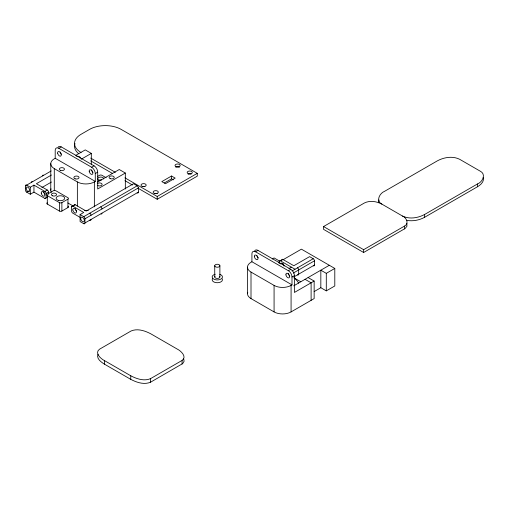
<?xml version="1.0" encoding="UTF-8"?>
<svg xmlns="http://www.w3.org/2000/svg" width="509" height="509" viewBox="0 0 509 509"><rect width="100%" height="100%" fill="white"/><g stroke="black" fill="none" stroke-linecap="round" stroke-linejoin="round"><path stroke-width="0.76" d="M378.906 199.916L378.562 202.684M97.983 354.219C96.137 358.648 101.234 362.185 104.491 364.183L130.762 379.351C136.647 382.456 144.092 384.982 150.543 382.208L182.693 363.591L184.099 361.244L183.698 358.89M182.076 360.436C187.293 356.847 180.886 350.784 177.126 349.015L150.855 333.847C144.976 330.748 137.525 328.216 131.074 330.99L99.548 349.193C94.33 352.788 100.731 358.845 104.491 360.614L130.762 375.782C136.647 378.887 144.092 381.413 150.543 378.639L182.076 360.436L182.076 364.005M323.565 226.55L363.636 249.69L404.432 226.13C409.331 223.82 406.538 217.547 402.492 216.039L381.852 204.115C376.609 201.303 369.839 200.266 364.361 202.996L323.565 226.55L323.565 229.355L363.636 252.489L405.094 228.509L406.92 226.251L406.876 223.381M402.492 216.039C409.452 219.474 418.01 218.024 424.64 214.467L477.487 183.953C482.532 182.057 486.419 174.18 480.21 171.164L459.563 159.247C452.603 155.811 444.045 157.262 437.416 160.819L384.569 191.327C379.529 193.229 375.642 201.106 381.852 204.115M406.939 220.403C412.958 221.415 419.314 220.225 424.64 217.267L477.487 186.758C480.712 184.913 484.511 181.471 483.283 177.348M58.84 148.316L91.633 167.245A5.154 2.971 60 0 1 95.272 173.55L95.272 181.401L55.201 158.267L55.201 150.416A5.154 2.971 60 0 1 58.84 148.316L61.271 146.91L94.057 165.839A5.154 2.971 60 0 1 97.703 172.15L97.703 188.979L125.329 173.028L125.329 189.03M55.201 158.267L54.291 158.789A12.019 6.941 0 0 0 54.291 168.606L54.291 190.436M75.822 155.34L85.257 149.894L91.327 153.4L91.327 164.827M47.305 197.04L44.881 198.44L33.95 192.135L30.305 194.234L26.665 192.135A1.718 0.993 60 0 1 25.45 190.029L25.45 185.823L51.224 170.941M25.45 185.823A1.718 0.993 60 0 1 26.665 185.123L30.305 187.223L33.95 185.123L44.881 191.429A1.718 0.993 60 0 1 46.096 193.535L46.096 197.74A1.718 0.993 60 0 1 44.881 198.44M51.479 175.001L36.381 183.717L47.305 190.029A1.718 0.993 60 0 1 48.52 192.135L48.52 194.234M81.217 159.234L91.327 153.4M26.665 192.135L28.689 190.964M41.872 187.56L51.479 182.012M44.881 191.429L47.305 190.029M46.096 193.535L48.52 192.135M91.633 167.245L94.057 165.839M95.272 173.55L97.703 172.15M97.461 176.496L99.522 175.306A1.718 0.993 0 0 1 101.953 175.306L106.203 177.762M54.291 168.606L77.362 181.923A12.019 6.941 0 0 0 94.362 181.923L95.272 181.401M47.305 195.634L59.451 202.646A1.718 0.993 0 0 0 61.882 202.646L67.951 199.14A1.718 0.993 0 0 0 67.951 197.74L55.805 190.729A1.718 0.993 0 0 0 53.381 190.729L47.305 194.234A1.718 0.993 0 0 0 47.305 195.634L47.305 204.052L59.451 211.063A1.718 0.993 0 0 0 61.882 211.063L67.951 207.557L67.951 199.14M97.696 181.968L119.252 169.522L125.329 173.028M80.32 217.502L72.806 213.163A1.718 0.993 60 0 1 71.591 211.063L71.591 206.851L75.237 204.752L86.167 211.063L133.523 183.717L137.169 185.823A1.718 0.993 60 0 1 138.378 187.923L138.378 192.135A1.718 0.993 60 0 1 137.169 192.835M138.378 192.135L83.737 223.68L80.091 221.574L80.091 214.569L83.737 212.463L72.806 206.151A1.718 0.993 60 0 0 71.591 206.851M80.091 214.569L83.737 216.669L137.169 185.823M83.737 223.68A1.718 0.993 60 0 0 84.952 222.98L84.952 218.775L138.378 187.923M171.533 176.006L161.817 181.618L165.457 183.717L175.172 178.112L171.533 176.006L171.533 178.812L164.407 182.922M124.966 177.864L157.205 196.48L197.276 173.34L197.276 176.146L157.205 199.28L137.996 188.196M255.563 251.79L288.349 270.718A5.154 2.971 60 0 1 291.988 277.03L291.988 284.875L251.917 261.741L251.917 253.896A5.154 2.971 60 0 1 255.563 251.79L257.987 250.39L290.779 269.318A5.154 2.971 60 0 1 294.418 275.63L294.418 292.452L314.148 281.057L314.148 298.586L291.078 311.909A12.019 6.941 0 0 1 274.077 311.909L251.007 298.586A12.019 6.941 0 0 1 247.743 292.255M251.917 261.741L251.007 262.269A12.019 6.941 0 0 0 251.007 272.08L251.007 298.586M272.258 258.979L274.077 257.923L279.479 261.041M279.237 263.643L279.237 261.537A1.718 0.993 60 0 1 280.453 260.837L282.883 259.437L293.814 265.743L309.599 256.631L313.239 258.731A1.718 0.993 60 0 1 314.454 260.837L314.454 265.043A1.718 0.993 60 0 1 313.347 265.8M278.328 262.485L279.543 261.779M282.896 259.844L301.404 249.162L334.795 268.44L334.795 285.969L326.294 290.874L320.829 287.719L314.117 291.593M288.953 268.548L291.383 267.149M288.349 270.718L290.779 269.318M291.988 271.004L313.239 258.731M293.203 273.104L314.454 260.837M291.988 277.03L294.418 275.63M293.814 276.96L314.454 265.043M251.007 272.08L274.077 285.403A12.019 6.941 0 0 0 291.078 285.403L291.988 284.875M293.693 285.861L329.329 265.284M320.829 287.719L320.829 270.196L326.294 273.346L334.795 268.44M197.276 173.34L121.136 129.388A22.326 12.89 0 0 0 89.565 129.388L81.065 134.293A22.326 12.89 0 0 0 81.065 152.522M171.533 178.812L173.353 179.862M280.453 260.837L295.029 269.248M308.079 277.558L314.148 281.057M305.044 279.307L311.114 282.813L311.114 300.342M90.666 158.064L115.358 172.322M294.062 277.876L300.794 281.763M90.666 160.869L112.616 173.544M124.966 180.67L132.512 185.028M67.862 202.945L73.29 206.081M477.487 183.953L477.487 186.758M424.64 214.467L424.64 217.267M404.432 226.13L404.432 228.935M363.636 249.69L363.636 252.489M326.294 273.346L326.294 290.874M291.078 285.403L291.078 311.909M274.077 285.403L274.077 311.909M247.489 267.174L247.489 293.68M219.888 265.743A2.577 1.489 0 0 1 216.02 267.034A2.577 1.489 0 0 1 216.02 264.457A2.577 1.489 0 0 1 219.888 265.743L219.888 276.96M214.734 265.743L214.734 276.96M157.205 196.48L157.205 199.28M150.543 378.639L150.543 382.208M130.762 375.782L130.762 379.351M104.491 360.614L104.491 364.183M94.362 181.923L94.362 206.87M77.362 181.923L77.362 206.094M61.882 202.646L61.882 211.063M59.451 202.646L59.451 211.063M50.766 163.701L50.766 190.207M33.95 185.123L33.95 192.135M30.305 187.223L30.305 194.234M67.951 206.151A1.718 0.993 0 0 1 67.951 207.557M47.305 204.052A1.718 0.993 0 0 1 47.108 202.786M175.783 167.245A2.577 1.489 0 0 1 179.422 167.245M142.577 186.561A2.577 1.489 0 0 1 144.855 186.625M188.095 174.167A2.577 1.489 0 0 1 191.206 174.078M154.284 193.713A2.577 1.489 0 0 1 157.205 193.713M78.456 153.514A22.326 12.89 0 0 1 75.001 143.57M98.612 180.39A3.003 1.737 0 0 1 101.647 179.963M100.426 180.536A3.003 1.737 0 0 1 97.747 178.634A3.003 1.737 0 0 1 101.049 177.087A3.003 1.737 0 0 1 103.728 178.99M42.457 175.885A1.718 0.993 60 0 1 43.666 175.306M44.983 194.215A2.577 1.489 60 0 1 43.672 191.626M31.526 182.197A1.718 0.993 60 0 1 32.735 181.618M100.737 206.851A1.718 0.993 60 0 1 101.953 208.957M101.953 213.163A1.718 0.993 60 0 1 101.068 214.003M83.737 216.669A1.718 0.993 60 0 1 84.952 218.775M74.028 205.331A1.718 0.993 60 0 1 75.237 204.752M76.56 211.038A2.577 1.489 60 0 1 75.243 208.448M89.807 213.163A1.718 0.993 60 0 1 91.022 215.269M91.022 219.474A1.718 0.993 60 0 1 89.807 220.174M219.812 274.364A5.154 2.971 0 0 1 221.167 278.932A5.154 2.971 0 0 1 213.137 278.709A5.154 2.971 0 0 1 215.262 274.23M222.217 278.862A5.154 2.971 0 0 1 217.05 282.737A5.154 2.971 0 0 1 212.584 278.582M219.672 276.374A2.577 1.489 0 0 1 217.184 278.448A2.577 1.489 0 0 1 215.059 276.241M76.643 156.416A2.577 1.489 0 0 1 79.296 156.626A2.577 1.489 0 0 1 80.187 158.083M61.379 154.189A2.577 1.489 60 0 1 60.126 152.019M92.95 172.411A2.577 1.489 60 0 1 91.639 169.821M58.039 147.317A5.154 2.971 60 0 1 61.271 146.91M51.333 192.307A12.019 6.941 0 0 1 51.021 188.782M88.324 210.319A12.019 6.941 0 0 1 84.621 210.427M97.543 183.469A2.577 1.489 0 0 1 101.291 183.335A2.577 1.489 0 0 1 101.291 185.505A2.577 1.489 0 0 1 97.543 185.371M294.056 277.927A10.734 6.197 60 0 1 298.624 283.138M258.267 257.808A2.577 1.489 60 0 1 256.803 255.276M289.837 276.031A2.577 1.489 60 0 1 288.38 273.505M254.602 251.09A5.154 2.971 60 0 1 257.987 250.39M297.453 267.849A1.718 0.993 60 0 1 298.668 269.948L298.668 274.16A1.718 0.993 60 0 1 297.561 274.917M281.668 260.137A1.718 0.993 60 0 1 282.883 259.437M280.484 263.974A2.577 1.489 60 0 1 282.279 263.293A2.577 1.489 60 0 1 284.067 266.048M283.71 265.176A2.577 1.489 60 0 1 282.915 263.338M52.478 195.787A2.577 1.489 0 0 0 56.55 194.737A2.577 1.489 0 0 0 52.936 193.229A2.577 1.489 0 0 0 52.478 195.787M58.268 200.381A4.295 2.481 0 0 0 64.713 198.23A4.295 2.481 0 0 0 58.268 196.086A4.295 2.481 0 0 0 58.268 200.381M176.089 166.697A2.577 1.489 0 0 0 180.167 165.648A2.577 1.489 0 0 0 176.553 164.133A2.577 1.489 0 0 0 176.089 166.697M142.094 186.326A2.577 1.489 0 0 0 146.166 185.276A2.577 1.489 0 0 0 142.552 183.762A2.577 1.489 0 0 0 142.094 186.326M188.457 173.792A2.577 1.489 0 0 0 192.319 172.5A2.577 1.489 0 0 0 188.457 171.215A2.577 1.489 0 0 0 188.457 173.792M154.233 193.337A2.577 1.489 0 0 0 158.305 192.287A2.577 1.489 0 0 0 154.691 190.773A2.577 1.489 0 0 0 154.233 193.337M41.261 193.178A2.577 1.489 60 0 0 44.207 196.181A2.577 1.489 60 0 0 43.71 192.294A2.577 1.489 60 0 0 41.261 193.178M26.08 188.623A2.577 1.489 60 0 0 29.026 191.626A2.577 1.489 60 0 0 28.529 187.738A2.577 1.489 60 0 0 26.08 188.623M72.832 210.001A2.577 1.489 60 0 0 75.777 213.004A2.577 1.489 60 0 0 75.281 209.123A2.577 1.489 60 0 0 72.832 210.001M80.721 218.768A2.577 1.489 60 0 0 83.673 221.771A2.577 1.489 60 0 0 83.171 217.884A2.577 1.489 60 0 0 80.721 218.768M110.377 178.697A2.577 1.489 0 0 0 114.239 177.412A2.577 1.489 0 0 0 110.377 176.12A2.577 1.489 0 0 0 110.377 178.697M57.651 153.152A2.577 1.489 60 0 0 60.596 156.148A2.577 1.489 60 0 0 60.1 152.267A2.577 1.489 60 0 0 57.651 153.152M89.221 171.374A2.577 1.489 60 0 0 92.174 174.377A2.577 1.489 60 0 0 91.671 170.496A2.577 1.489 60 0 0 89.221 171.374M75.16 178.831A2.577 1.489 0 0 0 79.029 177.546A2.577 1.489 0 0 0 75.16 176.254A2.577 1.489 0 0 0 75.16 178.831M60.59 170.42A2.577 1.489 0 0 0 64.452 169.128A2.577 1.489 0 0 0 60.59 167.843A2.577 1.489 0 0 0 60.59 170.42M254.373 256.625A2.577 1.489 60 0 0 257.319 259.628A2.577 1.489 60 0 0 256.816 255.741A2.577 1.489 60 0 0 254.373 256.625M285.943 274.854A2.577 1.489 60 0 0 288.889 277.857A2.577 1.489 60 0 0 288.393 273.969A2.577 1.489 60 0 0 285.943 274.854"/></g></svg>
